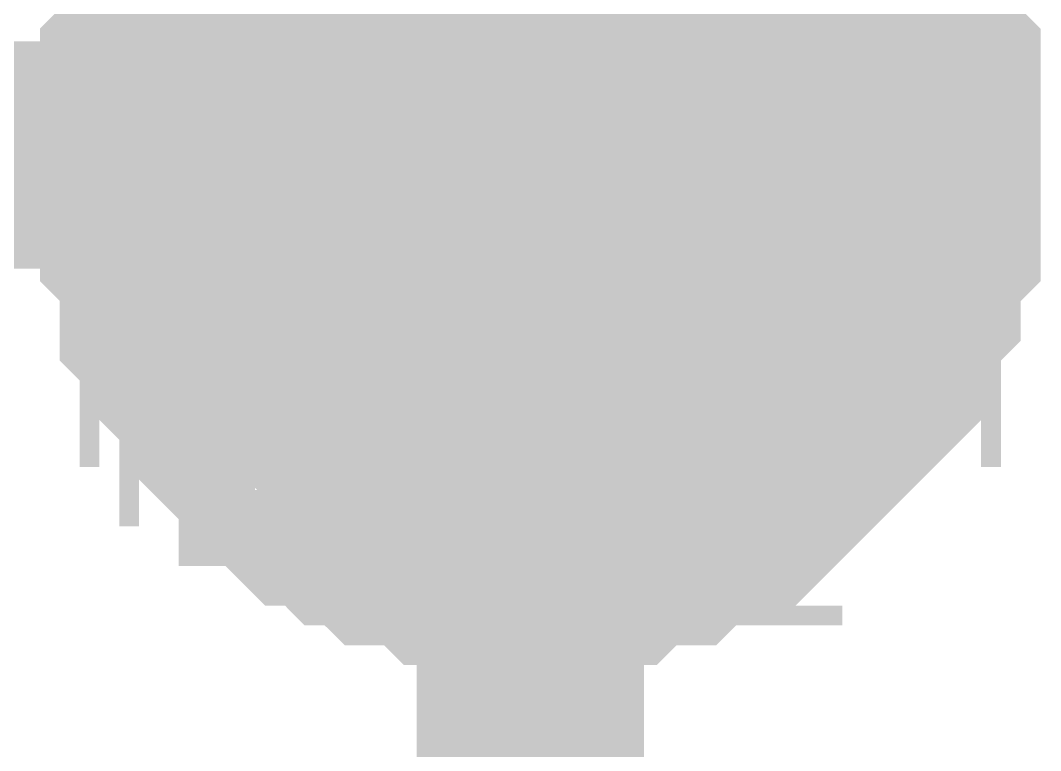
# Model space of a CAD drawing. Header units: inches. Extents: x 0 to 841, y 0 to 594.
# Drawn here: x 451.838 to 453.183, y 266.713 to 267.676 of the extents above; entities that cross this region are included whole.
import ezdxf

# ---------------------------------------------------------------- set-up
doc = ezdxf.new("R2010")
doc.units = ezdxf.units.IN
doc.layers.add('Sheet', color=255, linetype='Continuous')

msp = doc.modelspace()

# ---------------------------------------------------------------- linework, layer by layer
at = {"layer": 'Sheet'}
for points in [[(445.0109, 277.4805, 0.2997, 0.2997, 0), (452.5105, 277.4805, 0.2997, 0.2997, 0), (452.5105, 267.4986, 0.2997, 0.2997, 0), (445.0109, 267.4986, 0.2997, 0.2997, 0)], [(452.014, 267.4986, 0.2997, 0.2997, 0), (452.014, 267.5247, 0.2997, 0.2997, 0), (452.014, 267.5509, 0.2997, 0.2997, 0), (452.014, 267.577, 0.2997, 0.2997, 0), (452.014, 267.6031, 0.2997, 0.2997, 0), (452.0401, 267.6292, 0.2997, 0.2997, 0), (452.0401, 267.6292, 0.2997, 0.2997, 0), (452.0401, 267.6554, 0.2997, 0.2997, 0), (452.0401, 267.6815, 0.2997, 0.2997, 0), (452.0662, 267.7076, 0.2997, 0.2997, 0), (452.0662, 267.7338, 0.2997, 0.2997, 0), (452.0924, 267.7599, 0.2997, 0.2997, 0), (452.0924, 267.7599, 0.2997, 0.2997, 0), (452.1185, 267.786, 0.2997, 0.2997, 0), (452.1185, 267.8122, 0.2997, 0.2997, 0), (452.1446, 267.8383, 0.2997, 0.2997, 0)], [(452.014, 267.4986, 0.2997, 0.2997, 0), (452.014, 267.5247, 0.2997, 0.2997, 0), (452.014, 267.5509, 0.2997, 0.2997, 0), (452.014, 267.577, 0.2997, 0.2997, 0), (452.014, 267.6031, 0.2997, 0.2997, 0), (452.0401, 267.6292, 0.2997, 0.2997, 0), (452.0401, 267.6292, 0.2997, 0.2997, 0), (452.0401, 267.6554, 0.2997, 0.2997, 0), (452.0401, 267.6815, 0.2997, 0.2997, 0), (452.0662, 267.7076, 0.2997, 0.2997, 0), (452.0662, 267.7338, 0.2997, 0.2997, 0), (452.0924, 267.7599, 0.2997, 0.2997, 0), (452.0924, 267.7599, 0.2997, 0.2997, 0), (452.1185, 267.786, 0.2997, 0.2997, 0), (452.1185, 267.8122, 0.2997, 0.2997, 0), (452.1446, 267.8383, 0.2997, 0.2997, 0)], [(452.014, 267.4986, 0.2997, 0.2997, 0), (452.014, 267.5247, 0.2997, 0.2997, 0), (452.014, 267.5509, 0.2997, 0.2997, 0), (452.014, 267.577, 0.2997, 0.2997, 0), (452.014, 267.6031, 0.2997, 0.2997, 0), (452.0401, 267.6292, 0.2997, 0.2997, 0), (452.0401, 267.6292, 0.2997, 0.2997, 0), (452.0401, 267.6554, 0.2997, 0.2997, 0), (452.0401, 267.6815, 0.2997, 0.2997, 0), (452.0662, 267.7076, 0.2997, 0.2997, 0), (452.0662, 267.7338, 0.2997, 0.2997, 0), (452.0924, 267.7599, 0.2997, 0.2997, 0), (452.0924, 267.7599, 0.2997, 0.2997, 0), (452.1185, 267.786, 0.2997, 0.2997, 0), (452.1185, 267.8122, 0.2997, 0.2997, 0), (452.1446, 267.8383, 0.2997, 0.2997, 0)], [(452.014, 267.4986, 0.2997, 0.2997, 0), (452.014, 267.5247, 0.2997, 0.2997, 0), (452.014, 267.5509, 0.2997, 0.2997, 0), (452.014, 267.577, 0.2997, 0.2997, 0), (452.014, 267.6031, 0.2997, 0.2997, 0), (452.0401, 267.6292, 0.2997, 0.2997, 0), (452.0401, 267.6292, 0.2997, 0.2997, 0), (452.0401, 267.6554, 0.2997, 0.2997, 0), (452.0401, 267.6815, 0.2997, 0.2997, 0), (452.0662, 267.7076, 0.2997, 0.2997, 0), (452.0662, 267.7338, 0.2997, 0.2997, 0), (452.0924, 267.7599, 0.2997, 0.2997, 0), (452.0924, 267.7599, 0.2997, 0.2997, 0), (452.1185, 267.786, 0.2997, 0.2997, 0), (452.1185, 267.8122, 0.2997, 0.2997, 0), (452.1446, 267.8383, 0.2997, 0.2997, 0)], [(452.9024, 267.8383, 0.2997, 0.2997, 0), (452.9024, 267.8122, 0.2997, 0.2997, 0), (452.9286, 267.786, 0.2997, 0.2997, 0), (452.9547, 267.7599, 0.2997, 0.2997, 0), (452.9547, 267.7599, 0.2997, 0.2997, 0), (452.9808, 267.7338, 0.2997, 0.2997, 0), (452.9808, 267.7076, 0.2997, 0.2997, 0), (452.9808, 267.6815, 0.2997, 0.2997, 0), (453.007, 267.6554, 0.2997, 0.2997, 0), (453.007, 267.6292, 0.2997, 0.2997, 0), (453.007, 267.6292, 0.2997, 0.2997, 0), (453.0331, 267.6031, 0.2997, 0.2997, 0), (453.0331, 267.577, 0.2997, 0.2997, 0), (453.0331, 267.5509, 0.2997, 0.2997, 0), (453.0331, 267.5247, 0.2997, 0.2997, 0), (453.0331, 267.4986, 0.2997, 0.2997, 0)], [(452.9024, 267.8383, 0.2997, 0.2997, 0), (452.9024, 267.8122, 0.2997, 0.2997, 0), (452.9286, 267.786, 0.2997, 0.2997, 0), (452.9547, 267.7599, 0.2997, 0.2997, 0), (452.9547, 267.7599, 0.2997, 0.2997, 0), (452.9808, 267.7338, 0.2997, 0.2997, 0), (452.9808, 267.7076, 0.2997, 0.2997, 0), (452.9808, 267.6815, 0.2997, 0.2997, 0), (453.007, 267.6554, 0.2997, 0.2997, 0), (453.007, 267.6292, 0.2997, 0.2997, 0), (453.007, 267.6292, 0.2997, 0.2997, 0), (453.0331, 267.6031, 0.2997, 0.2997, 0), (453.0331, 267.577, 0.2997, 0.2997, 0), (453.0331, 267.5509, 0.2997, 0.2997, 0), (453.0331, 267.5247, 0.2997, 0.2997, 0), (453.0331, 267.4986, 0.2997, 0.2997, 0)], [(452.9024, 267.8383, 0.2997, 0.2997, 0), (452.9024, 267.8122, 0.2997, 0.2997, 0), (452.9286, 267.786, 0.2997, 0.2997, 0), (452.9547, 267.7599, 0.2997, 0.2997, 0), (452.9547, 267.7599, 0.2997, 0.2997, 0), (452.9808, 267.7338, 0.2997, 0.2997, 0), (452.9808, 267.7076, 0.2997, 0.2997, 0), (452.9808, 267.6815, 0.2997, 0.2997, 0), (453.007, 267.6554, 0.2997, 0.2997, 0), (453.007, 267.6292, 0.2997, 0.2997, 0), (453.007, 267.6292, 0.2997, 0.2997, 0), (453.0331, 267.6031, 0.2997, 0.2997, 0), (453.0331, 267.577, 0.2997, 0.2997, 0), (453.0331, 267.5509, 0.2997, 0.2997, 0), (453.0331, 267.5247, 0.2997, 0.2997, 0), (453.0331, 267.4986, 0.2997, 0.2997, 0)], [(452.9024, 267.8383, 0.2997, 0.2997, 0), (452.9024, 267.8122, 0.2997, 0.2997, 0), (452.9286, 267.786, 0.2997, 0.2997, 0), (452.9547, 267.7599, 0.2997, 0.2997, 0), (452.9547, 267.7599, 0.2997, 0.2997, 0), (452.9808, 267.7338, 0.2997, 0.2997, 0), (452.9808, 267.7076, 0.2997, 0.2997, 0), (452.9808, 267.6815, 0.2997, 0.2997, 0), (453.007, 267.6554, 0.2997, 0.2997, 0), (453.007, 267.6292, 0.2997, 0.2997, 0), (453.007, 267.6292, 0.2997, 0.2997, 0), (453.0331, 267.6031, 0.2997, 0.2997, 0), (453.0331, 267.577, 0.2997, 0.2997, 0), (453.0331, 267.5509, 0.2997, 0.2997, 0), (453.0331, 267.5247, 0.2997, 0.2997, 0), (453.0331, 267.4986, 0.2997, 0.2997, 0)], [(452.014, 267.4986, 0.0991, 0.0991, 0), (452.014, 267.5247, 0.0991, 0.0991, 0), (452.014, 267.5509, 0.0991, 0.0991, 0), (452.014, 267.577, 0.0991, 0.0991, 0), (452.014, 267.6031, 0.0991, 0.0991, 0), (452.0401, 267.6292, 0.0991, 0.0991, 0), (452.0401, 267.6292, 0.0991, 0.0991, 0), (452.0401, 267.6554, 0.0991, 0.0991, 0), (452.0401, 267.6815, 0.0991, 0.0991, 0), (452.0662, 267.7076, 0.0991, 0.0991, 0), (452.0662, 267.7338, 0.0991, 0.0991, 0)], [(452.014, 267.4986, 0.0991, 0.0991, 0), (452.014, 267.5247, 0.0991, 0.0991, 0), (452.014, 267.5509, 0.0991, 0.0991, 0), (452.014, 267.577, 0.0991, 0.0991, 0), (452.014, 267.6031, 0.0991, 0.0991, 0), (452.0401, 267.6292, 0.0991, 0.0991, 0), (452.0401, 267.6292, 0.0991, 0.0991, 0), (452.0401, 267.6554, 0.0991, 0.0991, 0), (452.0401, 267.6815, 0.0991, 0.0991, 0), (452.0662, 267.7076, 0.0991, 0.0991, 0), (452.0662, 267.7338, 0.0991, 0.0991, 0)], [(452.014, 267.4986, 0.0991, 0.0991, 0), (452.014, 267.5247, 0.0991, 0.0991, 0), (452.014, 267.5509, 0.0991, 0.0991, 0), (452.014, 267.577, 0.0991, 0.0991, 0), (452.014, 267.6031, 0.0991, 0.0991, 0), (452.0401, 267.6292, 0.0991, 0.0991, 0), (452.0401, 267.6292, 0.0991, 0.0991, 0), (452.0401, 267.6554, 0.0991, 0.0991, 0), (452.0401, 267.6815, 0.0991, 0.0991, 0), (452.0662, 267.7076, 0.0991, 0.0991, 0), (452.0662, 267.7338, 0.0991, 0.0991, 0)], [(452.014, 267.4986, 0.0991, 0.0991, 0), (452.014, 267.5247, 0.0991, 0.0991, 0), (452.014, 267.5509, 0.0991, 0.0991, 0), (452.014, 267.577, 0.0991, 0.0991, 0), (452.014, 267.6031, 0.0991, 0.0991, 0), (452.0401, 267.6292, 0.0991, 0.0991, 0), (452.0401, 267.6292, 0.0991, 0.0991, 0), (452.0401, 267.6554, 0.0991, 0.0991, 0), (452.0401, 267.6815, 0.0991, 0.0991, 0), (452.0662, 267.7076, 0.0991, 0.0991, 0), (452.0662, 267.7338, 0.0991, 0.0991, 0)], [(452.9808, 267.7338, 0.0991, 0.0991, 0), (452.9808, 267.7076, 0.0991, 0.0991, 0), (452.9808, 267.6815, 0.0991, 0.0991, 0), (453.007, 267.6554, 0.0991, 0.0991, 0), (453.007, 267.6292, 0.0991, 0.0991, 0), (453.007, 267.6292, 0.0991, 0.0991, 0), (453.0331, 267.6031, 0.0991, 0.0991, 0), (453.0331, 267.577, 0.0991, 0.0991, 0), (453.0331, 267.5509, 0.0991, 0.0991, 0), (453.0331, 267.5247, 0.0991, 0.0991, 0), (453.0331, 267.4986, 0.0991, 0.0991, 0)], [(452.9808, 267.7338, 0.0991, 0.0991, 0), (452.9808, 267.7076, 0.0991, 0.0991, 0), (452.9808, 267.6815, 0.0991, 0.0991, 0), (453.007, 267.6554, 0.0991, 0.0991, 0), (453.007, 267.6292, 0.0991, 0.0991, 0), (453.007, 267.6292, 0.0991, 0.0991, 0), (453.0331, 267.6031, 0.0991, 0.0991, 0), (453.0331, 267.577, 0.0991, 0.0991, 0), (453.0331, 267.5509, 0.0991, 0.0991, 0), (453.0331, 267.5247, 0.0991, 0.0991, 0), (453.0331, 267.4986, 0.0991, 0.0991, 0)], [(452.9808, 267.7338, 0.0991, 0.0991, 0), (452.9808, 267.7076, 0.0991, 0.0991, 0), (452.9808, 267.6815, 0.0991, 0.0991, 0), (453.007, 267.6554, 0.0991, 0.0991, 0), (453.007, 267.6292, 0.0991, 0.0991, 0), (453.007, 267.6292, 0.0991, 0.0991, 0), (453.0331, 267.6031, 0.0991, 0.0991, 0), (453.0331, 267.577, 0.0991, 0.0991, 0), (453.0331, 267.5509, 0.0991, 0.0991, 0), (453.0331, 267.5247, 0.0991, 0.0991, 0), (453.0331, 267.4986, 0.0991, 0.0991, 0)], [(452.9808, 267.7338, 0.0991, 0.0991, 0), (452.9808, 267.7076, 0.0991, 0.0991, 0), (452.9808, 267.6815, 0.0991, 0.0991, 0), (453.007, 267.6554, 0.0991, 0.0991, 0), (453.007, 267.6292, 0.0991, 0.0991, 0), (453.007, 267.6292, 0.0991, 0.0991, 0), (453.0331, 267.6031, 0.0991, 0.0991, 0), (453.0331, 267.577, 0.0991, 0.0991, 0), (453.0331, 267.5509, 0.0991, 0.0991, 0), (453.0331, 267.5247, 0.0991, 0.0991, 0), (453.0331, 267.4986, 0.0991, 0.0991, 0)], [(452.5105, 266.976, 0.2997, 0.2997, 0), (452.4843, 266.976, 0.2997, 0.2997, 0), (452.4582, 266.976, 0.2997, 0.2997, 0), (452.4321, 266.976, 0.2997, 0.2997, 0), (452.4059, 266.976, 0.2997, 0.2997, 0), (452.3798, 267.0021, 0.2997, 0.2997, 0), (452.3537, 267.0021, 0.2997, 0.2997, 0), (452.3276, 267.0021, 0.2997, 0.2997, 0), (452.3014, 267.0282, 0.2997, 0.2997, 0), (452.3014, 267.0282, 0.2997, 0.2997, 0), (452.2753, 267.0282, 0.2997, 0.2997, 0), (452.2492, 267.0544, 0.2997, 0.2997, 0), (452.223, 267.0544, 0.2997, 0.2997, 0), (452.1969, 267.0805, 0.2997, 0.2997, 0), (452.1969, 267.1066, 0.2997, 0.2997, 0), (452.1708, 267.1066, 0.2997, 0.2997, 0), (452.1446, 267.1328, 0.2997, 0.2997, 0), (452.1446, 267.1589, 0.2997, 0.2997, 0), (452.1185, 267.1589, 0.2997, 0.2997, 0), (452.1185, 267.185, 0.2997, 0.2997, 0), (452.0924, 267.2112, 0.2997, 0.2997, 0), (452.0924, 267.2373, 0.2997, 0.2997, 0), (452.0662, 267.2373, 0.2997, 0.2997, 0), (452.0662, 267.2634, 0.2997, 0.2997, 0), (452.0401, 267.2895, 0.2997, 0.2997, 0), (452.0401, 267.3157, 0.2997, 0.2997, 0), (452.0401, 267.3418, 0.2997, 0.2997, 0), (452.0401, 267.3679, 0.2997, 0.2997, 0), (452.014, 267.3941, 0.2997, 0.2997, 0), (452.014, 267.4202, 0.2997, 0.2997, 0), (452.014, 267.4463, 0.2997, 0.2997, 0), (452.014, 267.4725, 0.2997, 0.2997, 0), (452.014, 267.4986, 0.2997, 0.2997, 0)], [(452.014, 267.4986, 0.2997, 0.2997, 0), (452.014, 267.4986, 0.2997, 0.2997, 0)], [(452.5105, 266.976, 0.2997, 0.2997, 0), (452.4843, 266.976, 0.2997, 0.2997, 0), (452.4582, 266.976, 0.2997, 0.2997, 0), (452.4321, 266.976, 0.2997, 0.2997, 0), (452.4059, 266.976, 0.2997, 0.2997, 0), (452.3798, 267.0021, 0.2997, 0.2997, 0), (452.3537, 267.0021, 0.2997, 0.2997, 0), (452.3276, 267.0021, 0.2997, 0.2997, 0), (452.3014, 267.0282, 0.2997, 0.2997, 0), (452.3014, 267.0282, 0.2997, 0.2997, 0), (452.2753, 267.0282, 0.2997, 0.2997, 0), (452.2492, 267.0544, 0.2997, 0.2997, 0), (452.223, 267.0544, 0.2997, 0.2997, 0), (452.1969, 267.0805, 0.2997, 0.2997, 0), (452.1969, 267.1066, 0.2997, 0.2997, 0), (452.1708, 267.1066, 0.2997, 0.2997, 0), (452.1446, 267.1328, 0.2997, 0.2997, 0), (452.1446, 267.1589, 0.2997, 0.2997, 0), (452.1185, 267.1589, 0.2997, 0.2997, 0), (452.1185, 267.185, 0.2997, 0.2997, 0), (452.0924, 267.2112, 0.2997, 0.2997, 0), (452.0924, 267.2373, 0.2997, 0.2997, 0), (452.0662, 267.2373, 0.2997, 0.2997, 0), (452.0662, 267.2634, 0.2997, 0.2997, 0), (452.0401, 267.2895, 0.2997, 0.2997, 0), (452.0401, 267.3157, 0.2997, 0.2997, 0), (452.0401, 267.3418, 0.2997, 0.2997, 0), (452.0401, 267.3679, 0.2997, 0.2997, 0), (452.014, 267.3941, 0.2997, 0.2997, 0), (452.014, 267.4202, 0.2997, 0.2997, 0), (452.014, 267.4463, 0.2997, 0.2997, 0), (452.014, 267.4725, 0.2997, 0.2997, 0), (452.014, 267.4986, 0.2997, 0.2997, 0)], [(452.014, 267.4986, 0.2997, 0.2997, 0), (452.014, 267.4986, 0.2997, 0.2997, 0)], [(452.5105, 266.976, 0.2997, 0.2997, 0), (452.4843, 266.976, 0.2997, 0.2997, 0), (452.4582, 266.976, 0.2997, 0.2997, 0), (452.4321, 266.976, 0.2997, 0.2997, 0), (452.4059, 266.976, 0.2997, 0.2997, 0), (452.3798, 267.0021, 0.2997, 0.2997, 0), (452.3537, 267.0021, 0.2997, 0.2997, 0), (452.3276, 267.0021, 0.2997, 0.2997, 0), (452.3014, 267.0282, 0.2997, 0.2997, 0), (452.3014, 267.0282, 0.2997, 0.2997, 0), (452.2753, 267.0282, 0.2997, 0.2997, 0), (452.2492, 267.0544, 0.2997, 0.2997, 0), (452.223, 267.0544, 0.2997, 0.2997, 0), (452.1969, 267.0805, 0.2997, 0.2997, 0), (452.1969, 267.1066, 0.2997, 0.2997, 0), (452.1708, 267.1066, 0.2997, 0.2997, 0), (452.1446, 267.1328, 0.2997, 0.2997, 0), (452.1446, 267.1589, 0.2997, 0.2997, 0), (452.1185, 267.1589, 0.2997, 0.2997, 0), (452.1185, 267.185, 0.2997, 0.2997, 0), (452.0924, 267.2112, 0.2997, 0.2997, 0), (452.0924, 267.2373, 0.2997, 0.2997, 0), (452.0662, 267.2373, 0.2997, 0.2997, 0), (452.0662, 267.2634, 0.2997, 0.2997, 0), (452.0401, 267.2895, 0.2997, 0.2997, 0), (452.0401, 267.3157, 0.2997, 0.2997, 0), (452.0401, 267.3418, 0.2997, 0.2997, 0), (452.0401, 267.3679, 0.2997, 0.2997, 0), (452.014, 267.3941, 0.2997, 0.2997, 0), (452.014, 267.4202, 0.2997, 0.2997, 0), (452.014, 267.4463, 0.2997, 0.2997, 0), (452.014, 267.4725, 0.2997, 0.2997, 0), (452.014, 267.4986, 0.2997, 0.2997, 0)], [(452.014, 267.4986, 0.2997, 0.2997, 0), (452.014, 267.4986, 0.2997, 0.2997, 0)], [(452.5105, 266.976, 0.2997, 0.2997, 0), (452.4843, 266.976, 0.2997, 0.2997, 0), (452.4582, 266.976, 0.2997, 0.2997, 0), (452.4321, 266.976, 0.2997, 0.2997, 0), (452.4059, 266.976, 0.2997, 0.2997, 0), (452.3798, 267.0021, 0.2997, 0.2997, 0), (452.3537, 267.0021, 0.2997, 0.2997, 0), (452.3276, 267.0021, 0.2997, 0.2997, 0), (452.3014, 267.0282, 0.2997, 0.2997, 0), (452.3014, 267.0282, 0.2997, 0.2997, 0), (452.2753, 267.0282, 0.2997, 0.2997, 0), (452.2492, 267.0544, 0.2997, 0.2997, 0), (452.223, 267.0544, 0.2997, 0.2997, 0), (452.1969, 267.0805, 0.2997, 0.2997, 0), (452.1969, 267.1066, 0.2997, 0.2997, 0), (452.1708, 267.1066, 0.2997, 0.2997, 0), (452.1446, 267.1328, 0.2997, 0.2997, 0), (452.1446, 267.1589, 0.2997, 0.2997, 0), (452.1185, 267.1589, 0.2997, 0.2997, 0), (452.1185, 267.185, 0.2997, 0.2997, 0), (452.0924, 267.2112, 0.2997, 0.2997, 0), (452.0924, 267.2373, 0.2997, 0.2997, 0), (452.0662, 267.2373, 0.2997, 0.2997, 0), (452.0662, 267.2634, 0.2997, 0.2997, 0), (452.0401, 267.2895, 0.2997, 0.2997, 0), (452.0401, 267.3157, 0.2997, 0.2997, 0), (452.0401, 267.3418, 0.2997, 0.2997, 0), (452.0401, 267.3679, 0.2997, 0.2997, 0), (452.014, 267.3941, 0.2997, 0.2997, 0), (452.014, 267.4202, 0.2997, 0.2997, 0), (452.014, 267.4463, 0.2997, 0.2997, 0), (452.014, 267.4725, 0.2997, 0.2997, 0), (452.014, 267.4986, 0.2997, 0.2997, 0)], [(452.014, 267.4986, 0.2997, 0.2997, 0), (452.014, 267.4986, 0.2997, 0.2997, 0)], [(452.5105, 267.4986, 0.2997, 0.2997, 0), (452.5105, 264.9378, 0.2997, 0.2997, 0)], [(453.0331, 267.4986, 0.2997, 0.2997, 0), (453.0331, 267.4725, 0.2997, 0.2997, 0), (453.0331, 267.4463, 0.2997, 0.2997, 0), (453.0331, 267.4202, 0.2997, 0.2997, 0), (453.0331, 267.3941, 0.2997, 0.2997, 0), (453.007, 267.3679, 0.2997, 0.2997, 0), (453.007, 267.3418, 0.2997, 0.2997, 0), (453.007, 267.3157, 0.2997, 0.2997, 0), (452.9808, 267.2895, 0.2997, 0.2997, 0), (452.9808, 267.2634, 0.2997, 0.2997, 0), (452.9808, 267.2373, 0.2997, 0.2997, 0), (452.9547, 267.2373, 0.2997, 0.2997, 0), (452.9547, 267.2112, 0.2997, 0.2997, 0), (452.9286, 267.185, 0.2997, 0.2997, 0), (452.9024, 267.1589, 0.2997, 0.2997, 0), (452.9024, 267.1589, 0.2997, 0.2997, 0), (452.8763, 267.1328, 0.2997, 0.2997, 0), (452.8502, 267.1066, 0.2997, 0.2997, 0), (452.8502, 267.1066, 0.2997, 0.2997, 0), (452.824, 267.0805, 0.2997, 0.2997, 0), (452.7979, 267.0544, 0.2997, 0.2997, 0), (452.7718, 267.0544, 0.2997, 0.2997, 0), (452.7718, 267.0282, 0.2997, 0.2997, 0), (452.7456, 267.0282, 0.2997, 0.2997, 0), (452.7195, 267.0282, 0.2997, 0.2997, 0), (452.6934, 267.0021, 0.2997, 0.2997, 0), (452.6673, 267.0021, 0.2997, 0.2997, 0), (452.6411, 267.0021, 0.2997, 0.2997, 0), (452.615, 266.976, 0.2997, 0.2997, 0), (452.5889, 266.976, 0.2997, 0.2997, 0), (452.5627, 266.976, 0.2997, 0.2997, 0), (452.5366, 266.976, 0.2997, 0.2997, 0), (452.5105, 266.976, 0.2997, 0.2997, 0)], [(453.0331, 267.4986, 0.2997, 0.2997, 0), (453.0331, 267.4725, 0.2997, 0.2997, 0), (453.0331, 267.4463, 0.2997, 0.2997, 0), (453.0331, 267.4202, 0.2997, 0.2997, 0), (453.0331, 267.3941, 0.2997, 0.2997, 0), (453.007, 267.3679, 0.2997, 0.2997, 0), (453.007, 267.3418, 0.2997, 0.2997, 0), (453.007, 267.3157, 0.2997, 0.2997, 0), (452.9808, 267.2895, 0.2997, 0.2997, 0), (452.9808, 267.2634, 0.2997, 0.2997, 0), (452.9808, 267.2373, 0.2997, 0.2997, 0), (452.9547, 267.2373, 0.2997, 0.2997, 0), (452.9547, 267.2112, 0.2997, 0.2997, 0), (452.9286, 267.185, 0.2997, 0.2997, 0), (452.9024, 267.1589, 0.2997, 0.2997, 0), (452.9024, 267.1589, 0.2997, 0.2997, 0), (452.8763, 267.1328, 0.2997, 0.2997, 0), (452.8502, 267.1066, 0.2997, 0.2997, 0), (452.8502, 267.1066, 0.2997, 0.2997, 0), (452.824, 267.0805, 0.2997, 0.2997, 0), (452.7979, 267.0544, 0.2997, 0.2997, 0), (452.7718, 267.0544, 0.2997, 0.2997, 0), (452.7718, 267.0282, 0.2997, 0.2997, 0), (452.7456, 267.0282, 0.2997, 0.2997, 0), (452.7195, 267.0282, 0.2997, 0.2997, 0), (452.6934, 267.0021, 0.2997, 0.2997, 0), (452.6673, 267.0021, 0.2997, 0.2997, 0), (452.6411, 267.0021, 0.2997, 0.2997, 0), (452.615, 266.976, 0.2997, 0.2997, 0), (452.5889, 266.976, 0.2997, 0.2997, 0), (452.5627, 266.976, 0.2997, 0.2997, 0), (452.5366, 266.976, 0.2997, 0.2997, 0), (452.5105, 266.976, 0.2997, 0.2997, 0)], [(453.0331, 267.4986, 0.2997, 0.2997, 0), (453.0331, 267.4725, 0.2997, 0.2997, 0), (453.0331, 267.4463, 0.2997, 0.2997, 0), (453.0331, 267.4202, 0.2997, 0.2997, 0), (453.0331, 267.3941, 0.2997, 0.2997, 0), (453.007, 267.3679, 0.2997, 0.2997, 0), (453.007, 267.3418, 0.2997, 0.2997, 0), (453.007, 267.3157, 0.2997, 0.2997, 0), (452.9808, 267.2895, 0.2997, 0.2997, 0), (452.9808, 267.2634, 0.2997, 0.2997, 0), (452.9808, 267.2373, 0.2997, 0.2997, 0), (452.9547, 267.2373, 0.2997, 0.2997, 0), (452.9547, 267.2112, 0.2997, 0.2997, 0), (452.9286, 267.185, 0.2997, 0.2997, 0), (452.9024, 267.1589, 0.2997, 0.2997, 0), (452.9024, 267.1589, 0.2997, 0.2997, 0), (452.8763, 267.1328, 0.2997, 0.2997, 0), (452.8502, 267.1066, 0.2997, 0.2997, 0), (452.8502, 267.1066, 0.2997, 0.2997, 0), (452.824, 267.0805, 0.2997, 0.2997, 0), (452.7979, 267.0544, 0.2997, 0.2997, 0), (452.7718, 267.0544, 0.2997, 0.2997, 0), (452.7718, 267.0282, 0.2997, 0.2997, 0), (452.7456, 267.0282, 0.2997, 0.2997, 0), (452.7195, 267.0282, 0.2997, 0.2997, 0), (452.6934, 267.0021, 0.2997, 0.2997, 0), (452.6673, 267.0021, 0.2997, 0.2997, 0), (452.6411, 267.0021, 0.2997, 0.2997, 0), (452.615, 266.976, 0.2997, 0.2997, 0), (452.5889, 266.976, 0.2997, 0.2997, 0), (452.5627, 266.976, 0.2997, 0.2997, 0), (452.5366, 266.976, 0.2997, 0.2997, 0), (452.5105, 266.976, 0.2997, 0.2997, 0)], [(453.0331, 267.4986, 0.2997, 0.2997, 0), (453.0331, 267.4725, 0.2997, 0.2997, 0), (453.0331, 267.4463, 0.2997, 0.2997, 0), (453.0331, 267.4202, 0.2997, 0.2997, 0), (453.0331, 267.3941, 0.2997, 0.2997, 0), (453.007, 267.3679, 0.2997, 0.2997, 0), (453.007, 267.3418, 0.2997, 0.2997, 0), (453.007, 267.3157, 0.2997, 0.2997, 0), (452.9808, 267.2895, 0.2997, 0.2997, 0), (452.9808, 267.2634, 0.2997, 0.2997, 0), (452.9808, 267.2373, 0.2997, 0.2997, 0), (452.9547, 267.2373, 0.2997, 0.2997, 0), (452.9547, 267.2112, 0.2997, 0.2997, 0), (452.9286, 267.185, 0.2997, 0.2997, 0), (452.9024, 267.1589, 0.2997, 0.2997, 0), (452.9024, 267.1589, 0.2997, 0.2997, 0), (452.8763, 267.1328, 0.2997, 0.2997, 0), (452.8502, 267.1066, 0.2997, 0.2997, 0), (452.8502, 267.1066, 0.2997, 0.2997, 0), (452.824, 267.0805, 0.2997, 0.2997, 0), (452.7979, 267.0544, 0.2997, 0.2997, 0), (452.7718, 267.0544, 0.2997, 0.2997, 0), (452.7718, 267.0282, 0.2997, 0.2997, 0), (452.7456, 267.0282, 0.2997, 0.2997, 0), (452.7195, 267.0282, 0.2997, 0.2997, 0), (452.6934, 267.0021, 0.2997, 0.2997, 0), (452.6673, 267.0021, 0.2997, 0.2997, 0), (452.6411, 267.0021, 0.2997, 0.2997, 0), (452.615, 266.976, 0.2997, 0.2997, 0), (452.5889, 266.976, 0.2997, 0.2997, 0), (452.5627, 266.976, 0.2997, 0.2997, 0), (452.5366, 266.976, 0.2997, 0.2997, 0), (452.5105, 266.976, 0.2997, 0.2997, 0)], [(453.0331, 267.4986, 0.2997, 0.2997, 0), (453.0331, 267.4986, 0.2997, 0.2997, 0), (453.0331, 267.4986, 0.2997, 0.2997, 0), (453.0331, 267.4986, 0.2997, 0.2997, 0), (453.0331, 267.4986, 0.2997, 0.2997, 0), (453.0331, 267.4986, 0.2997, 0.2997, 0), (453.0331, 267.4986, 0.2997, 0.2997, 0), (453.0331, 267.4986, 0.2997, 0.2997, 0), (453.0331, 267.4986, 0.2997, 0.2997, 0), (453.0331, 267.4986, 0.2997, 0.2997, 0), (453.0331, 267.4986, 0.2997, 0.2997, 0), (453.0331, 267.4986, 0.2997, 0.2997, 0), (453.0331, 267.4986, 0.2997, 0.2997, 0), (453.0331, 267.4986, 0.2997, 0.2997, 0), (453.0331, 267.4986, 0.2997, 0.2997, 0), (453.0331, 267.4986, 0.2997, 0.2997, 0), (453.0331, 267.4986, 0.2997, 0.2997, 0), (453.0331, 267.4986, 0.2997, 0.2997, 0), (453.0331, 267.4986, 0.2997, 0.2997, 0), (453.0331, 267.4986, 0.2997, 0.2997, 0), (453.0331, 267.4986, 0.2997, 0.2997, 0), (453.0331, 267.4986, 0.2997, 0.2997, 0), (453.0331, 267.4986, 0.2997, 0.2997, 0), (453.0331, 267.4986, 0.2997, 0.2997, 0), (453.0331, 267.4986, 0.2997, 0.2997, 0), (453.0331, 267.4986, 0.2997, 0.2997, 0), (453.0331, 267.4986, 0.2997, 0.2997, 0), (453.0331, 267.4986, 0.2997, 0.2997, 0), (453.0331, 267.4986, 0.2997, 0.2997, 0), (453.0331, 267.4986, 0.2997, 0.2997, 0), (453.0331, 267.4986, 0.2997, 0.2997, 0), (453.0331, 267.4986, 0.2997, 0.2997, 0), (453.0331, 267.4986, 0.2997, 0.2997, 0)], [(453.0331, 267.4986, 0.2997, 0.2997, 0), (453.0331, 267.4986, 0.2997, 0.2997, 0)], [(453.0331, 267.4986, 0.2997, 0.2997, 0), (453.0331, 267.4986, 0.2997, 0.2997, 0), (453.0331, 267.4986, 0.2997, 0.2997, 0), (453.0331, 267.4986, 0.2997, 0.2997, 0), (453.0331, 267.4986, 0.2997, 0.2997, 0), (453.0331, 267.4986, 0.2997, 0.2997, 0), (453.0331, 267.4986, 0.2997, 0.2997, 0), (453.0331, 267.4986, 0.2997, 0.2997, 0), (453.0331, 267.4986, 0.2997, 0.2997, 0), (453.0331, 267.4986, 0.2997, 0.2997, 0), (453.0331, 267.4986, 0.2997, 0.2997, 0), (453.0331, 267.4986, 0.2997, 0.2997, 0), (453.0331, 267.4986, 0.2997, 0.2997, 0), (453.0331, 267.4986, 0.2997, 0.2997, 0), (453.0331, 267.4986, 0.2997, 0.2997, 0), (453.0331, 267.4986, 0.2997, 0.2997, 0), (453.0331, 267.4986, 0.2997, 0.2997, 0), (453.0331, 267.4986, 0.2997, 0.2997, 0), (453.0331, 267.4986, 0.2997, 0.2997, 0), (453.0331, 267.4986, 0.2997, 0.2997, 0), (453.0331, 267.4986, 0.2997, 0.2997, 0), (453.0331, 267.4986, 0.2997, 0.2997, 0), (453.0331, 267.4986, 0.2997, 0.2997, 0), (453.0331, 267.4986, 0.2997, 0.2997, 0), (453.0331, 267.4986, 0.2997, 0.2997, 0), (453.0331, 267.4986, 0.2997, 0.2997, 0), (453.0331, 267.4986, 0.2997, 0.2997, 0), (453.0331, 267.4986, 0.2997, 0.2997, 0), (453.0331, 267.4986, 0.2997, 0.2997, 0), (453.0331, 267.4986, 0.2997, 0.2997, 0), (453.0331, 267.4986, 0.2997, 0.2997, 0), (453.0331, 267.4986, 0.2997, 0.2997, 0), (453.0331, 267.4986, 0.2997, 0.2997, 0)], [(453.0331, 267.4986, 0.2997, 0.2997, 0), (453.0331, 267.4986, 0.2997, 0.2997, 0)], [(453.0331, 267.4986, 0.2997, 0.2997, 0), (453.0331, 267.4986, 0.2997, 0.2997, 0), (453.0331, 267.4986, 0.2997, 0.2997, 0), (453.0331, 267.4986, 0.2997, 0.2997, 0), (453.0331, 267.4986, 0.2997, 0.2997, 0), (453.0331, 267.4986, 0.2997, 0.2997, 0), (453.0331, 267.4986, 0.2997, 0.2997, 0), (453.0331, 267.4986, 0.2997, 0.2997, 0), (453.0331, 267.4986, 0.2997, 0.2997, 0), (453.0331, 267.4986, 0.2997, 0.2997, 0), (453.0331, 267.4986, 0.2997, 0.2997, 0), (453.0331, 267.4986, 0.2997, 0.2997, 0), (453.0331, 267.4986, 0.2997, 0.2997, 0), (453.0331, 267.4986, 0.2997, 0.2997, 0), (453.0331, 267.4986, 0.2997, 0.2997, 0), (453.0331, 267.4986, 0.2997, 0.2997, 0), (453.0331, 267.4986, 0.2997, 0.2997, 0), (453.0331, 267.4986, 0.2997, 0.2997, 0), (453.0331, 267.4986, 0.2997, 0.2997, 0), (453.0331, 267.4986, 0.2997, 0.2997, 0), (453.0331, 267.4986, 0.2997, 0.2997, 0), (453.0331, 267.4986, 0.2997, 0.2997, 0), (453.0331, 267.4986, 0.2997, 0.2997, 0), (453.0331, 267.4986, 0.2997, 0.2997, 0), (453.0331, 267.4986, 0.2997, 0.2997, 0), (453.0331, 267.4986, 0.2997, 0.2997, 0), (453.0331, 267.4986, 0.2997, 0.2997, 0), (453.0331, 267.4986, 0.2997, 0.2997, 0), (453.0331, 267.4986, 0.2997, 0.2997, 0), (453.0331, 267.4986, 0.2997, 0.2997, 0), (453.0331, 267.4986, 0.2997, 0.2997, 0), (453.0331, 267.4986, 0.2997, 0.2997, 0), (453.0331, 267.4986, 0.2997, 0.2997, 0)], [(453.0331, 267.4986, 0.2997, 0.2997, 0), (453.0331, 267.4986, 0.2997, 0.2997, 0)], [(453.0331, 267.4986, 0.2997, 0.2997, 0), (453.0331, 267.4986, 0.2997, 0.2997, 0), (453.0331, 267.4986, 0.2997, 0.2997, 0), (453.0331, 267.4986, 0.2997, 0.2997, 0), (453.0331, 267.4986, 0.2997, 0.2997, 0), (453.0331, 267.4986, 0.2997, 0.2997, 0), (453.0331, 267.4986, 0.2997, 0.2997, 0), (453.0331, 267.4986, 0.2997, 0.2997, 0), (453.0331, 267.4986, 0.2997, 0.2997, 0), (453.0331, 267.4986, 0.2997, 0.2997, 0), (453.0331, 267.4986, 0.2997, 0.2997, 0), (453.0331, 267.4986, 0.2997, 0.2997, 0), (453.0331, 267.4986, 0.2997, 0.2997, 0), (453.0331, 267.4986, 0.2997, 0.2997, 0), (453.0331, 267.4986, 0.2997, 0.2997, 0), (453.0331, 267.4986, 0.2997, 0.2997, 0), (453.0331, 267.4986, 0.2997, 0.2997, 0), (453.0331, 267.4986, 0.2997, 0.2997, 0), (453.0331, 267.4986, 0.2997, 0.2997, 0), (453.0331, 267.4986, 0.2997, 0.2997, 0), (453.0331, 267.4986, 0.2997, 0.2997, 0), (453.0331, 267.4986, 0.2997, 0.2997, 0), (453.0331, 267.4986, 0.2997, 0.2997, 0), (453.0331, 267.4986, 0.2997, 0.2997, 0), (453.0331, 267.4986, 0.2997, 0.2997, 0), (453.0331, 267.4986, 0.2997, 0.2997, 0), (453.0331, 267.4986, 0.2997, 0.2997, 0), (453.0331, 267.4986, 0.2997, 0.2997, 0), (453.0331, 267.4986, 0.2997, 0.2997, 0), (453.0331, 267.4986, 0.2997, 0.2997, 0), (453.0331, 267.4986, 0.2997, 0.2997, 0), (453.0331, 267.4986, 0.2997, 0.2997, 0), (453.0331, 267.4986, 0.2997, 0.2997, 0)], [(453.0331, 267.4986, 0.2997, 0.2997, 0), (453.0331, 267.4986, 0.2997, 0.2997, 0)], [(452.5105, 266.976, 0.0991, 0.0991, 0), (452.4843, 266.976, 0.0991, 0.0991, 0), (452.4582, 266.976, 0.0991, 0.0991, 0), (452.4321, 266.976, 0.0991, 0.0991, 0), (452.4059, 266.976, 0.0991, 0.0991, 0), (452.3798, 267.0021, 0.0991, 0.0991, 0), (452.3537, 267.0021, 0.0991, 0.0991, 0), (452.3276, 267.0021, 0.0991, 0.0991, 0), (452.3014, 267.0282, 0.0991, 0.0991, 0), (452.3014, 267.0282, 0.0991, 0.0991, 0), (452.2753, 267.0282, 0.0991, 0.0991, 0), (452.2492, 267.0544, 0.0991, 0.0991, 0), (452.223, 267.0544, 0.0991, 0.0991, 0), (452.1969, 267.0805, 0.0991, 0.0991, 0), (452.1969, 267.1066, 0.0991, 0.0991, 0), (452.1708, 267.1066, 0.0991, 0.0991, 0), (452.1446, 267.1328, 0.0991, 0.0991, 0), (452.1446, 267.1589, 0.0991, 0.0991, 0), (452.1185, 267.1589, 0.0991, 0.0991, 0), (452.1185, 267.185, 0.0991, 0.0991, 0), (452.0924, 267.2112, 0.0991, 0.0991, 0), (452.0924, 267.2373, 0.0991, 0.0991, 0), (452.0662, 267.2373, 0.0991, 0.0991, 0), (452.0662, 267.2634, 0.0991, 0.0991, 0), (452.0401, 267.2895, 0.0991, 0.0991, 0), (452.0401, 267.3157, 0.0991, 0.0991, 0), (452.0401, 267.3418, 0.0991, 0.0991, 0), (452.0401, 267.3679, 0.0991, 0.0991, 0), (452.014, 267.3941, 0.0991, 0.0991, 0), (452.014, 267.4202, 0.0991, 0.0991, 0), (452.014, 267.4463, 0.0991, 0.0991, 0), (452.014, 267.4725, 0.0991, 0.0991, 0), (452.014, 267.4986, 0.0991, 0.0991, 0)], [(452.014, 267.4986, 0.0991, 0.0991, 0), (452.014, 267.4986, 0.0991, 0.0991, 0)], [(452.5105, 266.976, 0.0991, 0.0991, 0), (452.4843, 266.976, 0.0991, 0.0991, 0), (452.4582, 266.976, 0.0991, 0.0991, 0), (452.4321, 266.976, 0.0991, 0.0991, 0), (452.4059, 266.976, 0.0991, 0.0991, 0), (452.3798, 267.0021, 0.0991, 0.0991, 0), (452.3537, 267.0021, 0.0991, 0.0991, 0), (452.3276, 267.0021, 0.0991, 0.0991, 0), (452.3014, 267.0282, 0.0991, 0.0991, 0), (452.3014, 267.0282, 0.0991, 0.0991, 0), (452.2753, 267.0282, 0.0991, 0.0991, 0), (452.2492, 267.0544, 0.0991, 0.0991, 0), (452.223, 267.0544, 0.0991, 0.0991, 0), (452.1969, 267.0805, 0.0991, 0.0991, 0), (452.1969, 267.1066, 0.0991, 0.0991, 0), (452.1708, 267.1066, 0.0991, 0.0991, 0), (452.1446, 267.1328, 0.0991, 0.0991, 0), (452.1446, 267.1589, 0.0991, 0.0991, 0), (452.1185, 267.1589, 0.0991, 0.0991, 0), (452.1185, 267.185, 0.0991, 0.0991, 0), (452.0924, 267.2112, 0.0991, 0.0991, 0), (452.0924, 267.2373, 0.0991, 0.0991, 0), (452.0662, 267.2373, 0.0991, 0.0991, 0), (452.0662, 267.2634, 0.0991, 0.0991, 0), (452.0401, 267.2895, 0.0991, 0.0991, 0), (452.0401, 267.3157, 0.0991, 0.0991, 0), (452.0401, 267.3418, 0.0991, 0.0991, 0), (452.0401, 267.3679, 0.0991, 0.0991, 0), (452.014, 267.3941, 0.0991, 0.0991, 0), (452.014, 267.4202, 0.0991, 0.0991, 0), (452.014, 267.4463, 0.0991, 0.0991, 0), (452.014, 267.4725, 0.0991, 0.0991, 0), (452.014, 267.4986, 0.0991, 0.0991, 0)], [(452.014, 267.4986, 0.0991, 0.0991, 0), (452.014, 267.4986, 0.0991, 0.0991, 0)], [(452.5105, 266.976, 0.0991, 0.0991, 0), (452.4843, 266.976, 0.0991, 0.0991, 0), (452.4582, 266.976, 0.0991, 0.0991, 0), (452.4321, 266.976, 0.0991, 0.0991, 0), (452.4059, 266.976, 0.0991, 0.0991, 0), (452.3798, 267.0021, 0.0991, 0.0991, 0), (452.3537, 267.0021, 0.0991, 0.0991, 0), (452.3276, 267.0021, 0.0991, 0.0991, 0), (452.3014, 267.0282, 0.0991, 0.0991, 0), (452.3014, 267.0282, 0.0991, 0.0991, 0), (452.2753, 267.0282, 0.0991, 0.0991, 0), (452.2492, 267.0544, 0.0991, 0.0991, 0), (452.223, 267.0544, 0.0991, 0.0991, 0), (452.1969, 267.0805, 0.0991, 0.0991, 0), (452.1969, 267.1066, 0.0991, 0.0991, 0), (452.1708, 267.1066, 0.0991, 0.0991, 0), (452.1446, 267.1328, 0.0991, 0.0991, 0), (452.1446, 267.1589, 0.0991, 0.0991, 0), (452.1185, 267.1589, 0.0991, 0.0991, 0), (452.1185, 267.185, 0.0991, 0.0991, 0), (452.0924, 267.2112, 0.0991, 0.0991, 0), (452.0924, 267.2373, 0.0991, 0.0991, 0), (452.0662, 267.2373, 0.0991, 0.0991, 0), (452.0662, 267.2634, 0.0991, 0.0991, 0), (452.0401, 267.2895, 0.0991, 0.0991, 0), (452.0401, 267.3157, 0.0991, 0.0991, 0), (452.0401, 267.3418, 0.0991, 0.0991, 0), (452.0401, 267.3679, 0.0991, 0.0991, 0), (452.014, 267.3941, 0.0991, 0.0991, 0), (452.014, 267.4202, 0.0991, 0.0991, 0), (452.014, 267.4463, 0.0991, 0.0991, 0), (452.014, 267.4725, 0.0991, 0.0991, 0), (452.014, 267.4986, 0.0991, 0.0991, 0)], [(452.014, 267.4986, 0.0991, 0.0991, 0), (452.014, 267.4986, 0.0991, 0.0991, 0)], [(452.5105, 266.976, 0.0991, 0.0991, 0), (452.4843, 266.976, 0.0991, 0.0991, 0), (452.4582, 266.976, 0.0991, 0.0991, 0), (452.4321, 266.976, 0.0991, 0.0991, 0), (452.4059, 266.976, 0.0991, 0.0991, 0), (452.3798, 267.0021, 0.0991, 0.0991, 0), (452.3537, 267.0021, 0.0991, 0.0991, 0), (452.3276, 267.0021, 0.0991, 0.0991, 0), (452.3014, 267.0282, 0.0991, 0.0991, 0), (452.3014, 267.0282, 0.0991, 0.0991, 0), (452.2753, 267.0282, 0.0991, 0.0991, 0), (452.2492, 267.0544, 0.0991, 0.0991, 0), (452.223, 267.0544, 0.0991, 0.0991, 0), (452.1969, 267.0805, 0.0991, 0.0991, 0), (452.1969, 267.1066, 0.0991, 0.0991, 0), (452.1708, 267.1066, 0.0991, 0.0991, 0), (452.1446, 267.1328, 0.0991, 0.0991, 0), (452.1446, 267.1589, 0.0991, 0.0991, 0), (452.1185, 267.1589, 0.0991, 0.0991, 0), (452.1185, 267.185, 0.0991, 0.0991, 0), (452.0924, 267.2112, 0.0991, 0.0991, 0), (452.0924, 267.2373, 0.0991, 0.0991, 0), (452.0662, 267.2373, 0.0991, 0.0991, 0), (452.0662, 267.2634, 0.0991, 0.0991, 0), (452.0401, 267.2895, 0.0991, 0.0991, 0), (452.0401, 267.3157, 0.0991, 0.0991, 0), (452.0401, 267.3418, 0.0991, 0.0991, 0), (452.0401, 267.3679, 0.0991, 0.0991, 0), (452.014, 267.3941, 0.0991, 0.0991, 0), (452.014, 267.4202, 0.0991, 0.0991, 0), (452.014, 267.4463, 0.0991, 0.0991, 0), (452.014, 267.4725, 0.0991, 0.0991, 0), (452.014, 267.4986, 0.0991, 0.0991, 0)], [(452.014, 267.4986, 0.0991, 0.0991, 0), (452.014, 267.4986, 0.0991, 0.0991, 0)], [(453.0331, 267.4986, 0.0991, 0.0991, 0), (453.0331, 267.4725, 0.0991, 0.0991, 0), (453.0331, 267.4463, 0.0991, 0.0991, 0), (453.0331, 267.4202, 0.0991, 0.0991, 0), (453.0331, 267.3941, 0.0991, 0.0991, 0), (453.007, 267.3679, 0.0991, 0.0991, 0), (453.007, 267.3418, 0.0991, 0.0991, 0), (453.007, 267.3157, 0.0991, 0.0991, 0), (452.9808, 267.2895, 0.0991, 0.0991, 0), (452.9808, 267.2634, 0.0991, 0.0991, 0), (452.9808, 267.2373, 0.0991, 0.0991, 0), (452.9547, 267.2373, 0.0991, 0.0991, 0), (452.9547, 267.2112, 0.0991, 0.0991, 0), (452.9286, 267.185, 0.0991, 0.0991, 0), (452.9024, 267.1589, 0.0991, 0.0991, 0), (452.9024, 267.1589, 0.0991, 0.0991, 0), (452.8763, 267.1328, 0.0991, 0.0991, 0), (452.8502, 267.1066, 0.0991, 0.0991, 0), (452.8502, 267.1066, 0.0991, 0.0991, 0), (452.824, 267.0805, 0.0991, 0.0991, 0), (452.7979, 267.0544, 0.0991, 0.0991, 0), (452.7718, 267.0544, 0.0991, 0.0991, 0), (452.7718, 267.0282, 0.0991, 0.0991, 0), (452.7456, 267.0282, 0.0991, 0.0991, 0), (452.7195, 267.0282, 0.0991, 0.0991, 0), (452.6934, 267.0021, 0.0991, 0.0991, 0), (452.6673, 267.0021, 0.0991, 0.0991, 0), (452.6411, 267.0021, 0.0991, 0.0991, 0), (452.615, 266.976, 0.0991, 0.0991, 0), (452.5889, 266.976, 0.0991, 0.0991, 0), (452.5627, 266.976, 0.0991, 0.0991, 0), (452.5366, 266.976, 0.0991, 0.0991, 0), (452.5105, 266.976, 0.0991, 0.0991, 0)], [(453.0331, 267.4986, 0.0991, 0.0991, 0), (453.0331, 267.4725, 0.0991, 0.0991, 0), (453.0331, 267.4463, 0.0991, 0.0991, 0), (453.0331, 267.4202, 0.0991, 0.0991, 0), (453.0331, 267.3941, 0.0991, 0.0991, 0), (453.007, 267.3679, 0.0991, 0.0991, 0), (453.007, 267.3418, 0.0991, 0.0991, 0), (453.007, 267.3157, 0.0991, 0.0991, 0), (452.9808, 267.2895, 0.0991, 0.0991, 0), (452.9808, 267.2634, 0.0991, 0.0991, 0), (452.9808, 267.2373, 0.0991, 0.0991, 0), (452.9547, 267.2373, 0.0991, 0.0991, 0), (452.9547, 267.2112, 0.0991, 0.0991, 0), (452.9286, 267.185, 0.0991, 0.0991, 0), (452.9024, 267.1589, 0.0991, 0.0991, 0), (452.9024, 267.1589, 0.0991, 0.0991, 0), (452.8763, 267.1328, 0.0991, 0.0991, 0), (452.8502, 267.1066, 0.0991, 0.0991, 0), (452.8502, 267.1066, 0.0991, 0.0991, 0), (452.824, 267.0805, 0.0991, 0.0991, 0), (452.7979, 267.0544, 0.0991, 0.0991, 0), (452.7718, 267.0544, 0.0991, 0.0991, 0), (452.7718, 267.0282, 0.0991, 0.0991, 0), (452.7456, 267.0282, 0.0991, 0.0991, 0), (452.7195, 267.0282, 0.0991, 0.0991, 0), (452.6934, 267.0021, 0.0991, 0.0991, 0), (452.6673, 267.0021, 0.0991, 0.0991, 0), (452.6411, 267.0021, 0.0991, 0.0991, 0), (452.615, 266.976, 0.0991, 0.0991, 0), (452.5889, 266.976, 0.0991, 0.0991, 0), (452.5627, 266.976, 0.0991, 0.0991, 0), (452.5366, 266.976, 0.0991, 0.0991, 0), (452.5105, 266.976, 0.0991, 0.0991, 0)], [(453.0331, 267.4986, 0.0991, 0.0991, 0), (453.0331, 267.4725, 0.0991, 0.0991, 0), (453.0331, 267.4463, 0.0991, 0.0991, 0), (453.0331, 267.4202, 0.0991, 0.0991, 0), (453.0331, 267.3941, 0.0991, 0.0991, 0), (453.007, 267.3679, 0.0991, 0.0991, 0), (453.007, 267.3418, 0.0991, 0.0991, 0), (453.007, 267.3157, 0.0991, 0.0991, 0), (452.9808, 267.2895, 0.0991, 0.0991, 0), (452.9808, 267.2634, 0.0991, 0.0991, 0), (452.9808, 267.2373, 0.0991, 0.0991, 0), (452.9547, 267.2373, 0.0991, 0.0991, 0), (452.9547, 267.2112, 0.0991, 0.0991, 0), (452.9286, 267.185, 0.0991, 0.0991, 0), (452.9024, 267.1589, 0.0991, 0.0991, 0), (452.9024, 267.1589, 0.0991, 0.0991, 0), (452.8763, 267.1328, 0.0991, 0.0991, 0), (452.8502, 267.1066, 0.0991, 0.0991, 0), (452.8502, 267.1066, 0.0991, 0.0991, 0), (452.824, 267.0805, 0.0991, 0.0991, 0), (452.7979, 267.0544, 0.0991, 0.0991, 0), (452.7718, 267.0544, 0.0991, 0.0991, 0), (452.7718, 267.0282, 0.0991, 0.0991, 0), (452.7456, 267.0282, 0.0991, 0.0991, 0), (452.7195, 267.0282, 0.0991, 0.0991, 0), (452.6934, 267.0021, 0.0991, 0.0991, 0), (452.6673, 267.0021, 0.0991, 0.0991, 0), (452.6411, 267.0021, 0.0991, 0.0991, 0), (452.615, 266.976, 0.0991, 0.0991, 0), (452.5889, 266.976, 0.0991, 0.0991, 0), (452.5627, 266.976, 0.0991, 0.0991, 0), (452.5366, 266.976, 0.0991, 0.0991, 0), (452.5105, 266.976, 0.0991, 0.0991, 0)], [(453.0331, 267.4986, 0.0991, 0.0991, 0), (453.0331, 267.4725, 0.0991, 0.0991, 0), (453.0331, 267.4463, 0.0991, 0.0991, 0), (453.0331, 267.4202, 0.0991, 0.0991, 0), (453.0331, 267.3941, 0.0991, 0.0991, 0), (453.007, 267.3679, 0.0991, 0.0991, 0), (453.007, 267.3418, 0.0991, 0.0991, 0), (453.007, 267.3157, 0.0991, 0.0991, 0), (452.9808, 267.2895, 0.0991, 0.0991, 0), (452.9808, 267.2634, 0.0991, 0.0991, 0), (452.9808, 267.2373, 0.0991, 0.0991, 0), (452.9547, 267.2373, 0.0991, 0.0991, 0), (452.9547, 267.2112, 0.0991, 0.0991, 0), (452.9286, 267.185, 0.0991, 0.0991, 0), (452.9024, 267.1589, 0.0991, 0.0991, 0), (452.9024, 267.1589, 0.0991, 0.0991, 0), (452.8763, 267.1328, 0.0991, 0.0991, 0), (452.8502, 267.1066, 0.0991, 0.0991, 0), (452.8502, 267.1066, 0.0991, 0.0991, 0), (452.824, 267.0805, 0.0991, 0.0991, 0), (452.7979, 267.0544, 0.0991, 0.0991, 0), (452.7718, 267.0544, 0.0991, 0.0991, 0), (452.7718, 267.0282, 0.0991, 0.0991, 0), (452.7456, 267.0282, 0.0991, 0.0991, 0), (452.7195, 267.0282, 0.0991, 0.0991, 0), (452.6934, 267.0021, 0.0991, 0.0991, 0), (452.6673, 267.0021, 0.0991, 0.0991, 0), (452.6411, 267.0021, 0.0991, 0.0991, 0), (452.615, 266.976, 0.0991, 0.0991, 0), (452.5889, 266.976, 0.0991, 0.0991, 0), (452.5627, 266.976, 0.0991, 0.0991, 0), (452.5366, 266.976, 0.0991, 0.0991, 0), (452.5105, 266.976, 0.0991, 0.0991, 0)], [(453.0331, 267.4986, 0.0991, 0.0991, 0), (453.0331, 267.4986, 0.0991, 0.0991, 0), (453.0331, 267.4986, 0.0991, 0.0991, 0), (453.0331, 267.4986, 0.0991, 0.0991, 0), (453.0331, 267.4986, 0.0991, 0.0991, 0), (453.0331, 267.4986, 0.0991, 0.0991, 0), (453.0331, 267.4986, 0.0991, 0.0991, 0), (453.0331, 267.4986, 0.0991, 0.0991, 0), (453.0331, 267.4986, 0.0991, 0.0991, 0), (453.0331, 267.4986, 0.0991, 0.0991, 0), (453.0331, 267.4986, 0.0991, 0.0991, 0), (453.0331, 267.4986, 0.0991, 0.0991, 0), (453.0331, 267.4986, 0.0991, 0.0991, 0), (453.0331, 267.4986, 0.0991, 0.0991, 0), (453.0331, 267.4986, 0.0991, 0.0991, 0), (453.0331, 267.4986, 0.0991, 0.0991, 0), (453.0331, 267.4986, 0.0991, 0.0991, 0), (453.0331, 267.4986, 0.0991, 0.0991, 0), (453.0331, 267.4986, 0.0991, 0.0991, 0), (453.0331, 267.4986, 0.0991, 0.0991, 0), (453.0331, 267.4986, 0.0991, 0.0991, 0), (453.0331, 267.4986, 0.0991, 0.0991, 0), (453.0331, 267.4986, 0.0991, 0.0991, 0), (453.0331, 267.4986, 0.0991, 0.0991, 0), (453.0331, 267.4986, 0.0991, 0.0991, 0), (453.0331, 267.4986, 0.0991, 0.0991, 0), (453.0331, 267.4986, 0.0991, 0.0991, 0), (453.0331, 267.4986, 0.0991, 0.0991, 0), (453.0331, 267.4986, 0.0991, 0.0991, 0), (453.0331, 267.4986, 0.0991, 0.0991, 0), (453.0331, 267.4986, 0.0991, 0.0991, 0), (453.0331, 267.4986, 0.0991, 0.0991, 0), (453.0331, 267.4986, 0.0991, 0.0991, 0)], [(453.0331, 267.4986, 0.0991, 0.0991, 0), (453.0331, 267.4986, 0.0991, 0.0991, 0)], [(453.0331, 267.4986, 0.0991, 0.0991, 0), (453.0331, 267.4986, 0.0991, 0.0991, 0), (453.0331, 267.4986, 0.0991, 0.0991, 0), (453.0331, 267.4986, 0.0991, 0.0991, 0), (453.0331, 267.4986, 0.0991, 0.0991, 0), (453.0331, 267.4986, 0.0991, 0.0991, 0), (453.0331, 267.4986, 0.0991, 0.0991, 0), (453.0331, 267.4986, 0.0991, 0.0991, 0), (453.0331, 267.4986, 0.0991, 0.0991, 0), (453.0331, 267.4986, 0.0991, 0.0991, 0), (453.0331, 267.4986, 0.0991, 0.0991, 0), (453.0331, 267.4986, 0.0991, 0.0991, 0), (453.0331, 267.4986, 0.0991, 0.0991, 0), (453.0331, 267.4986, 0.0991, 0.0991, 0), (453.0331, 267.4986, 0.0991, 0.0991, 0), (453.0331, 267.4986, 0.0991, 0.0991, 0), (453.0331, 267.4986, 0.0991, 0.0991, 0), (453.0331, 267.4986, 0.0991, 0.0991, 0), (453.0331, 267.4986, 0.0991, 0.0991, 0), (453.0331, 267.4986, 0.0991, 0.0991, 0), (453.0331, 267.4986, 0.0991, 0.0991, 0), (453.0331, 267.4986, 0.0991, 0.0991, 0), (453.0331, 267.4986, 0.0991, 0.0991, 0), (453.0331, 267.4986, 0.0991, 0.0991, 0), (453.0331, 267.4986, 0.0991, 0.0991, 0), (453.0331, 267.4986, 0.0991, 0.0991, 0), (453.0331, 267.4986, 0.0991, 0.0991, 0), (453.0331, 267.4986, 0.0991, 0.0991, 0), (453.0331, 267.4986, 0.0991, 0.0991, 0), (453.0331, 267.4986, 0.0991, 0.0991, 0), (453.0331, 267.4986, 0.0991, 0.0991, 0), (453.0331, 267.4986, 0.0991, 0.0991, 0), (453.0331, 267.4986, 0.0991, 0.0991, 0)], [(453.0331, 267.4986, 0.0991, 0.0991, 0), (453.0331, 267.4986, 0.0991, 0.0991, 0)], [(453.0331, 267.4986, 0.0991, 0.0991, 0), (453.0331, 267.4986, 0.0991, 0.0991, 0), (453.0331, 267.4986, 0.0991, 0.0991, 0), (453.0331, 267.4986, 0.0991, 0.0991, 0), (453.0331, 267.4986, 0.0991, 0.0991, 0), (453.0331, 267.4986, 0.0991, 0.0991, 0), (453.0331, 267.4986, 0.0991, 0.0991, 0), (453.0331, 267.4986, 0.0991, 0.0991, 0), (453.0331, 267.4986, 0.0991, 0.0991, 0), (453.0331, 267.4986, 0.0991, 0.0991, 0), (453.0331, 267.4986, 0.0991, 0.0991, 0), (453.0331, 267.4986, 0.0991, 0.0991, 0), (453.0331, 267.4986, 0.0991, 0.0991, 0), (453.0331, 267.4986, 0.0991, 0.0991, 0), (453.0331, 267.4986, 0.0991, 0.0991, 0), (453.0331, 267.4986, 0.0991, 0.0991, 0), (453.0331, 267.4986, 0.0991, 0.0991, 0), (453.0331, 267.4986, 0.0991, 0.0991, 0), (453.0331, 267.4986, 0.0991, 0.0991, 0), (453.0331, 267.4986, 0.0991, 0.0991, 0), (453.0331, 267.4986, 0.0991, 0.0991, 0), (453.0331, 267.4986, 0.0991, 0.0991, 0), (453.0331, 267.4986, 0.0991, 0.0991, 0), (453.0331, 267.4986, 0.0991, 0.0991, 0), (453.0331, 267.4986, 0.0991, 0.0991, 0), (453.0331, 267.4986, 0.0991, 0.0991, 0), (453.0331, 267.4986, 0.0991, 0.0991, 0), (453.0331, 267.4986, 0.0991, 0.0991, 0), (453.0331, 267.4986, 0.0991, 0.0991, 0), (453.0331, 267.4986, 0.0991, 0.0991, 0), (453.0331, 267.4986, 0.0991, 0.0991, 0), (453.0331, 267.4986, 0.0991, 0.0991, 0), (453.0331, 267.4986, 0.0991, 0.0991, 0)], [(453.0331, 267.4986, 0.0991, 0.0991, 0), (453.0331, 267.4986, 0.0991, 0.0991, 0)], [(453.0331, 267.4986, 0.0991, 0.0991, 0), (453.0331, 267.4986, 0.0991, 0.0991, 0), (453.0331, 267.4986, 0.0991, 0.0991, 0), (453.0331, 267.4986, 0.0991, 0.0991, 0), (453.0331, 267.4986, 0.0991, 0.0991, 0), (453.0331, 267.4986, 0.0991, 0.0991, 0), (453.0331, 267.4986, 0.0991, 0.0991, 0), (453.0331, 267.4986, 0.0991, 0.0991, 0), (453.0331, 267.4986, 0.0991, 0.0991, 0), (453.0331, 267.4986, 0.0991, 0.0991, 0), (453.0331, 267.4986, 0.0991, 0.0991, 0), (453.0331, 267.4986, 0.0991, 0.0991, 0), (453.0331, 267.4986, 0.0991, 0.0991, 0), (453.0331, 267.4986, 0.0991, 0.0991, 0), (453.0331, 267.4986, 0.0991, 0.0991, 0), (453.0331, 267.4986, 0.0991, 0.0991, 0), (453.0331, 267.4986, 0.0991, 0.0991, 0), (453.0331, 267.4986, 0.0991, 0.0991, 0), (453.0331, 267.4986, 0.0991, 0.0991, 0), (453.0331, 267.4986, 0.0991, 0.0991, 0), (453.0331, 267.4986, 0.0991, 0.0991, 0), (453.0331, 267.4986, 0.0991, 0.0991, 0), (453.0331, 267.4986, 0.0991, 0.0991, 0), (453.0331, 267.4986, 0.0991, 0.0991, 0), (453.0331, 267.4986, 0.0991, 0.0991, 0), (453.0331, 267.4986, 0.0991, 0.0991, 0), (453.0331, 267.4986, 0.0991, 0.0991, 0), (453.0331, 267.4986, 0.0991, 0.0991, 0), (453.0331, 267.4986, 0.0991, 0.0991, 0), (453.0331, 267.4986, 0.0991, 0.0991, 0), (453.0331, 267.4986, 0.0991, 0.0991, 0), (453.0331, 267.4986, 0.0991, 0.0991, 0), (453.0331, 267.4986, 0.0991, 0.0991, 0)], [(453.0331, 267.4986, 0.0991, 0.0991, 0), (453.0331, 267.4986, 0.0991, 0.0991, 0)]]:
    msp.add_lwpolyline(points, format="xyseb", dxfattribs=at)
msp.add_lwpolyline([(452.246, 267.5, 0.508, 0.508, 1), (452.754, 267.5, 0.508, 0.508, 1)], format="xyseb", close=True, dxfattribs=at)

doc.saveas('drawing.dxf')
